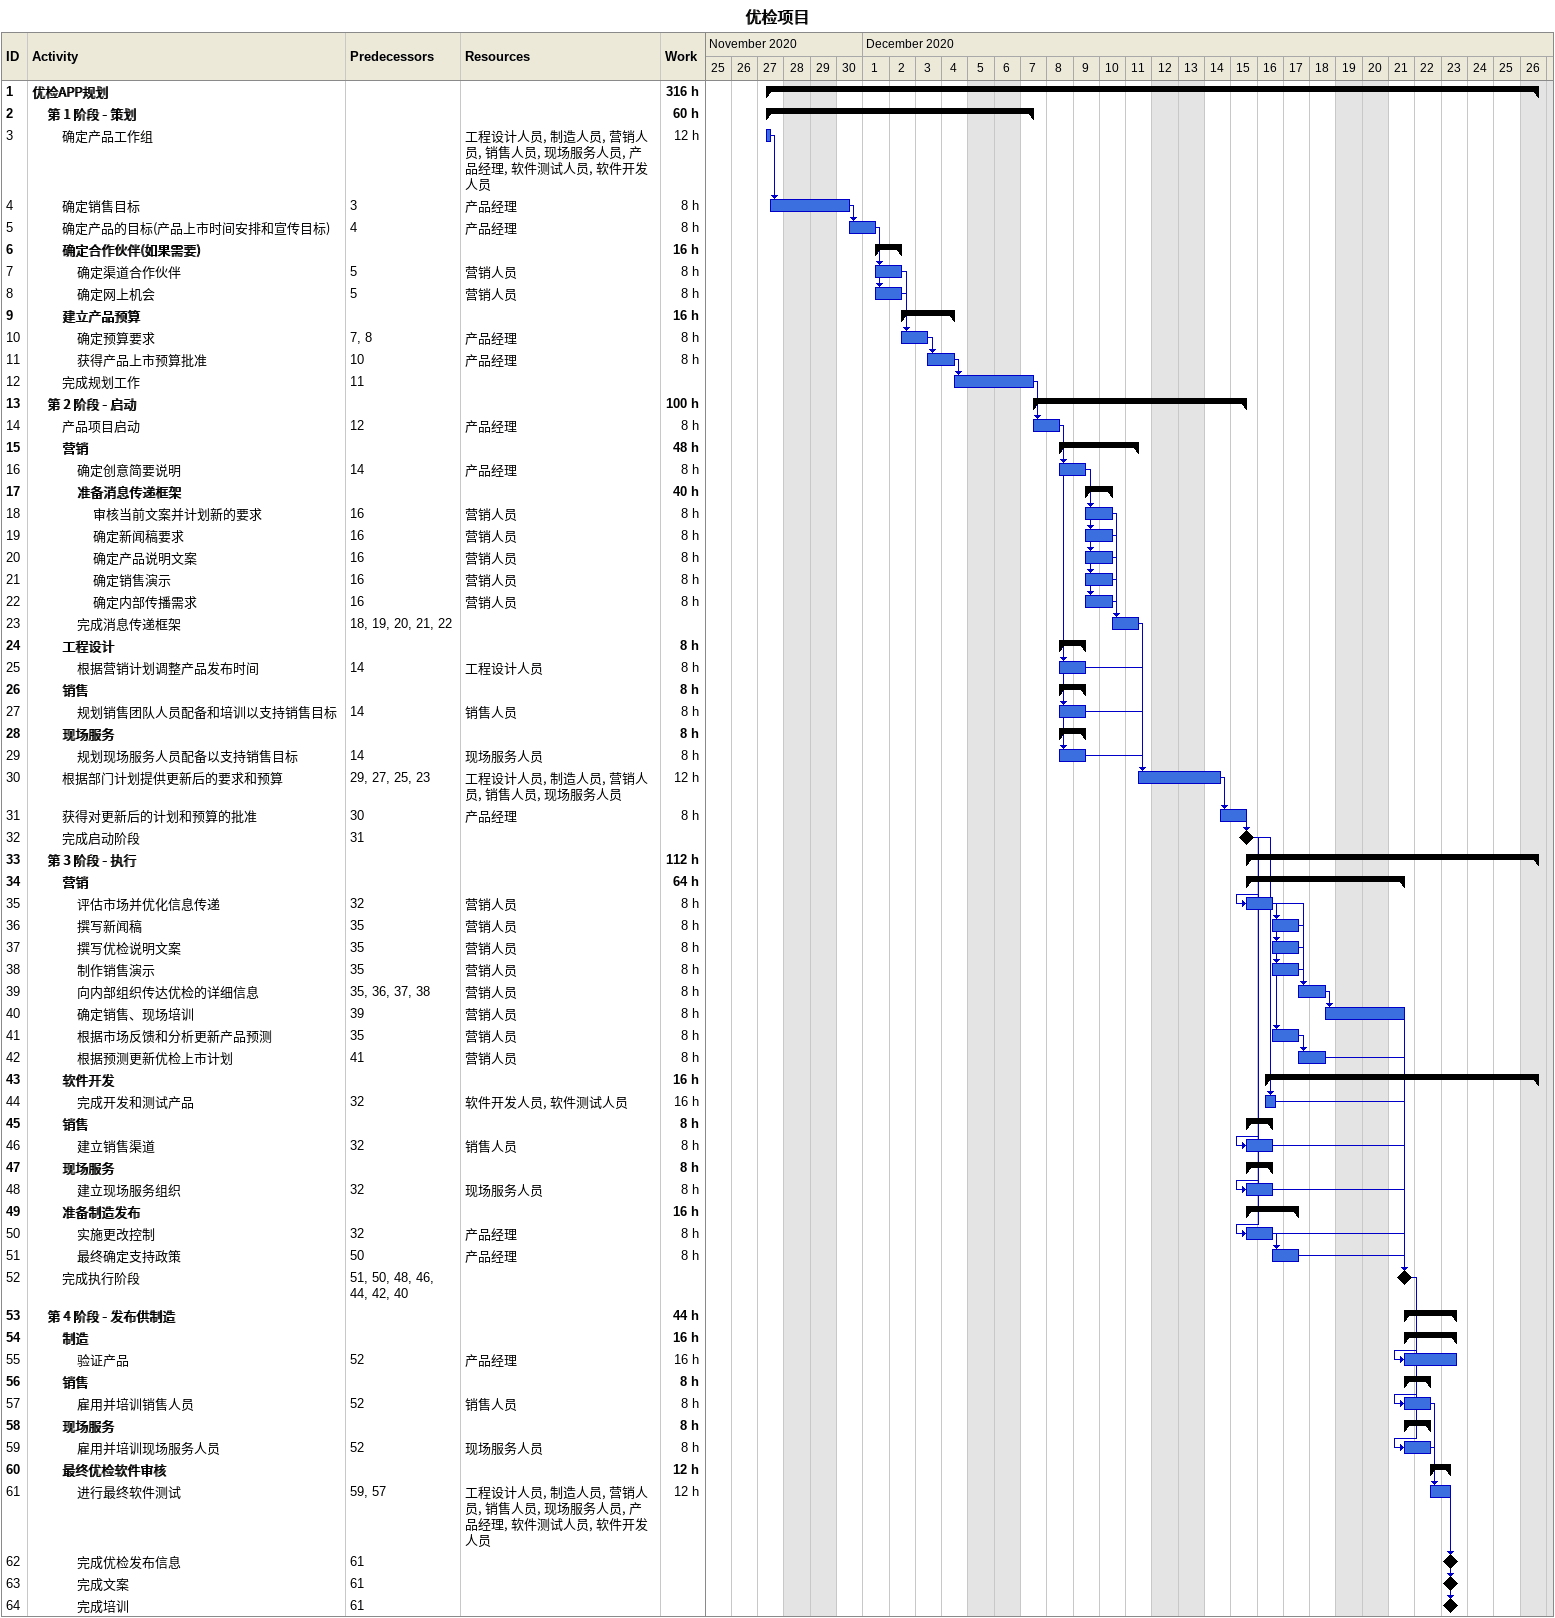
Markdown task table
优检项目

| ID | Level | Task | Start | Finish | Predecessors | Resources | Work (h) |
|---|---|---|---|---|---|---|---|
| 1 | 1 | **优检APP规划** | 2020-11-27 | 2020-12-26 |  |  | 316 |
| 2 | 2 | **第 1 阶段 - 策划** | 2020-11-27 | 2020-12-07 |  |  | 60 |
| 3 | 3 | 确定产品工作组 | 2020-11-27 | 2020-11-27 |  | 工程设计人员, 制造人员, 营销人员, 销售人员, 现场服务人员, 产品经理, 软件测试人员, 软件开发人员 | 12 |
| 4 | 3 | 确定销售目标 | 2020-11-27 | 2020-11-30 | 3 | 产品经理 | 8 |
| 5 | 3 | 确定产品的目标(产品上市时间安排和宣传目标) | 2020-11-30 | 2020-12-01 | 4 | 产品经理 | 8 |
| 6 | 3 | **确定合作伙伴(如果需要)** | 2020-12-01 | 2020-12-02 |  |  | 16 |
| 7 | 4 | 确定渠道合作伙伴 | 2020-12-01 | 2020-12-02 | 5 | 营销人员 | 8 |
| 8 | 4 | 确定网上机会 | 2020-12-01 | 2020-12-02 | 5 | 营销人员 | 8 |
| 9 | 3 | **建立产品预算** | 2020-12-02 | 2020-12-04 |  |  | 16 |
| 10 | 4 | 确定预算要求 | 2020-12-02 | 2020-12-03 | 7, 8 | 产品经理 | 8 |
| 11 | 4 | 获得产品上市预算批准 | 2020-12-03 | 2020-12-04 | 10 | 产品经理 | 8 |
| 12 | 3 | 完成规划工作 | 2020-12-04 | 2020-12-07 | 11 |  |  |
| 13 | 2 | **第 2 阶段 - 启动** | 2020-12-07 | 2020-12-15 |  |  | 100 |
| 14 | 3 | 产品项目启动 | 2020-12-07 | 2020-12-08 | 12 | 产品经理 | 8 |
| 15 | 3 | **营销** | 2020-12-08 | 2020-12-11 |  |  | 48 |
| 16 | 4 | 确定创意简要说明 | 2020-12-08 | 2020-12-09 | 14 | 产品经理 | 8 |
| 17 | 4 | **准备消息传递框架** | 2020-12-09 | 2020-12-10 |  |  | 40 |
| 18 | 5 | 审核当前文案并计划新的要求 | 2020-12-09 | 2020-12-10 | 16 | 营销人员 | 8 |
| 19 | 5 | 确定新闻稿要求 | 2020-12-09 | 2020-12-10 | 16 | 营销人员 | 8 |
| 20 | 5 | 确定产品说明文案 | 2020-12-09 | 2020-12-10 | 16 | 营销人员 | 8 |
| 21 | 5 | 确定销售演示 | 2020-12-09 | 2020-12-10 | 16 | 营销人员 | 8 |
| 22 | 5 | 确定内部传播需求 | 2020-12-09 | 2020-12-10 | 16 | 营销人员 | 8 |
| 23 | 4 | 完成消息传递框架 | 2020-12-10 | 2020-12-11 | 18, 19, 20, 21, 22 |  |  |
| 24 | 3 | **工程设计** | 2020-12-08 | 2020-12-09 |  |  | 8 |
| 25 | 4 | 根据营销计划调整产品发布时间 | 2020-12-08 | 2020-12-09 | 14 | 工程设计人员 | 8 |
| 26 | 3 | **销售** | 2020-12-08 | 2020-12-09 |  |  | 8 |
| 27 | 4 | 规划销售团队人员配备和培训以支持销售目标 | 2020-12-08 | 2020-12-09 | 14 | 销售人员 | 8 |
| 28 | 3 | **现场服务** | 2020-12-08 | 2020-12-09 |  |  | 8 |
| 29 | 4 | 规划现场服务人员配备以支持销售目标 | 2020-12-08 | 2020-12-09 | 14 | 现场服务人员 | 8 |
| 30 | 3 | 根据部门计划提供更新后的要求和预算 | 2020-12-11 | 2020-12-14 | 29, 27, 25, 23 | 工程设计人员, 制造人员, 营销人员, 销售人员, 现场服务人员 | 12 |
| 31 | 3 | 获得对更新后的计划和预算的批准 | 2020-12-14 | 2020-12-15 | 30 | 产品经理 | 8 |
| 32 | 3 | 完成启动阶段 (milestone) | 2020-12-15 | 2020-12-15 | 31 |  |  |
| 33 | 2 | **第 3 阶段 - 执行** | 2020-12-15 | 2020-12-26 |  |  | 112 |
| 34 | 3 | **营销** | 2020-12-15 | 2020-12-21 |  |  | 64 |
| 35 | 4 | 评估市场并优化信息传递 | 2020-12-15 | 2020-12-16 | 32 | 营销人员 | 8 |
| 36 | 4 | 撰写新闻稿 | 2020-12-16 | 2020-12-17 | 35 | 营销人员 | 8 |
| 37 | 4 | 撰写优检说明文案 | 2020-12-16 | 2020-12-17 | 35 | 营销人员 | 8 |
| 38 | 4 | 制作销售演示 | 2020-12-16 | 2020-12-17 | 35 | 营销人员 | 8 |
| 39 | 4 | 向内部组织传达优检的详细信息 | 2020-12-17 | 2020-12-18 | 35, 36, 37, 38 | 营销人员 | 8 |
| 40 | 4 | 确定销售、现场培训 | 2020-12-18 | 2020-12-21 | 39 | 营销人员 | 8 |
| 41 | 4 | 根据市场反馈和分析更新产品预测 | 2020-12-16 | 2020-12-17 | 35 | 营销人员 | 8 |
| 42 | 4 | 根据预测更新优检上市计划 | 2020-12-17 | 2020-12-18 | 41 | 营销人员 | 8 |
| 43 | 3 | **软件开发** | 2020-12-16 | 2020-12-26 |  |  | 16 |
| 44 | 4 | 完成开发和测试产品 | 2020-12-16 | 2020-12-16 | 32 | 软件开发人员, 软件测试人员 | 16 |
| 45 | 3 | **销售** | 2020-12-15 | 2020-12-16 |  |  | 8 |
| 46 | 4 | 建立销售渠道 | 2020-12-15 | 2020-12-16 | 32 | 销售人员 | 8 |
| 47 | 3 | **现场服务** | 2020-12-15 | 2020-12-16 |  |  | 8 |
| 48 | 4 | 建立现场服务组织 | 2020-12-15 | 2020-12-16 | 32 | 现场服务人员 | 8 |
| 49 | 3 | **准备制造发布** | 2020-12-15 | 2020-12-17 |  |  | 16 |
| 50 | 4 | 实施更改控制 | 2020-12-15 | 2020-12-16 | 32 | 产品经理 | 8 |
| 51 | 4 | 最终确定支持政策 | 2020-12-16 | 2020-12-17 | 50 | 产品经理 | 8 |
| 52 | 3 | 完成执行阶段 (milestone) | 2020-12-21 | 2020-12-21 | 51, 50, 48, 46, 44, 42, 40 |  |  |
| 53 | 2 | **第 4 阶段 - 发布供制造** | 2020-12-21 | 2020-12-23 |  |  | 44 |
| 54 | 3 | **制造** | 2020-12-21 | 2020-12-23 |  |  | 16 |
| 55 | 4 | 验证产品 | 2020-12-21 | 2020-12-23 | 52 | 产品经理 | 16 |
| 56 | 3 | **销售** | 2020-12-21 | 2020-12-22 |  |  | 8 |
| 57 | 4 | 雇用并培训销售人员 | 2020-12-21 | 2020-12-22 | 52 | 销售人员 | 8 |
| 58 | 3 | **现场服务** | 2020-12-21 | 2020-12-22 |  |  | 8 |
| 59 | 4 | 雇用并培训现场服务人员 | 2020-12-21 | 2020-12-22 | 52 | 现场服务人员 | 8 |
| 60 | 3 | **最终优检软件审核** | 2020-12-22 | 2020-12-23 |  |  | 12 |
| 61 | 4 | 进行最终软件测试 | 2020-12-22 | 2020-12-23 | 59, 57 | 工程设计人员, 制造人员, 营销人员, 销售人员, 现场服务人员, 产品经理, 软件测试人员, 软件开发人员 | 12 |
| 62 | 4 | 完成优检发布信息 (milestone) | 2020-12-23 | 2020-12-23 | 61 |  |  |
| 63 | 4 | 完成文案 (milestone) | 2020-12-23 | 2020-12-23 | 61 |  |  |
| 64 | 4 | 完成培训 (milestone) | 2020-12-23 | 2020-12-23 | 61 |  |  |
